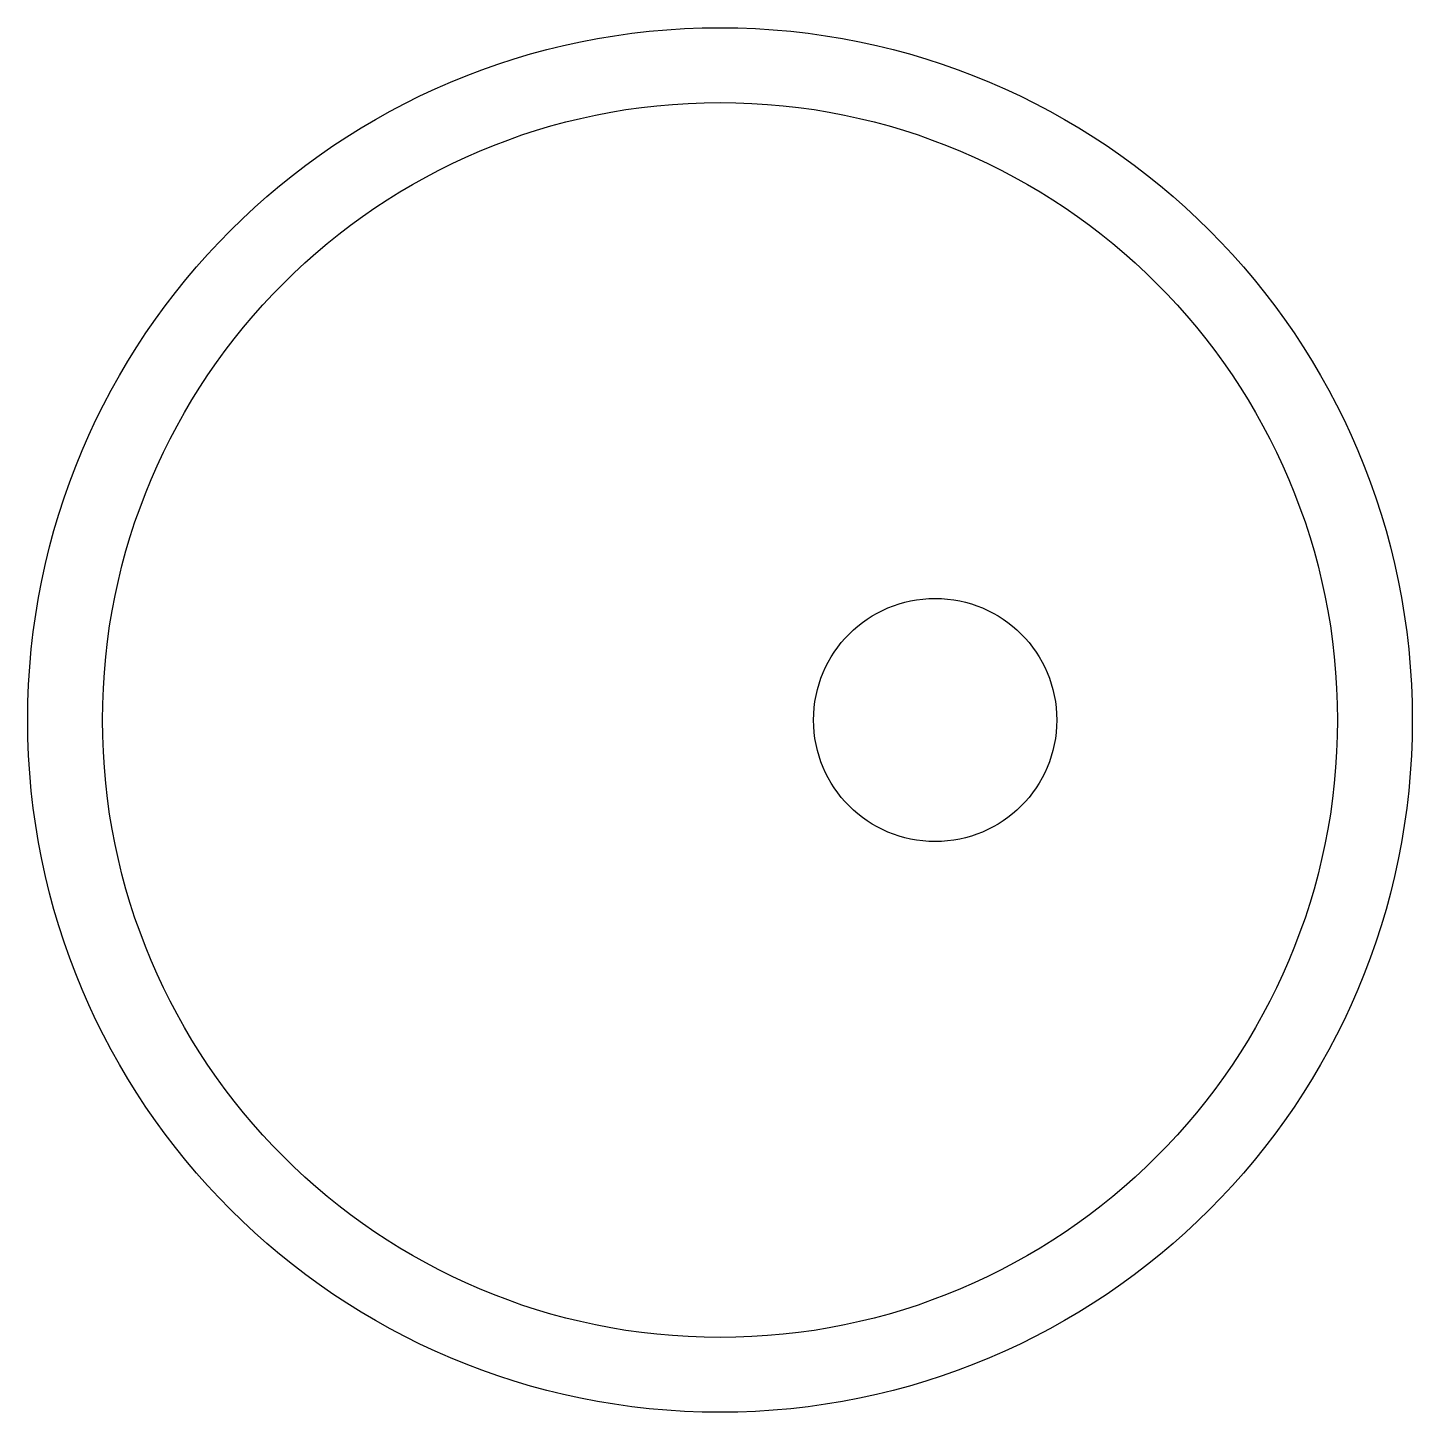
# Model space of a CAD drawing. Extents: x 213 to 250, y 240.5 to 277.5.
import ezdxf

# ---------------------------------------------------------------- set-up
doc = ezdxf.new("R2010")
doc.units = 0
doc.layers.add('Top', color=1, linetype='CONTINUOUS')

msp = doc.modelspace()

# ---------------------------------------------------------------- linework, layer by layer
at = {"layer": 'Top', "linetype": 'CONTINUOUS'}
for centre, radius in [((231.5, 259), 18.5), ((231.5, 259), 16.5), ((237.25, 259), 3.25)]:
    msp.add_circle(centre, radius, dxfattribs=at)

doc.saveas('drawing.dxf')
